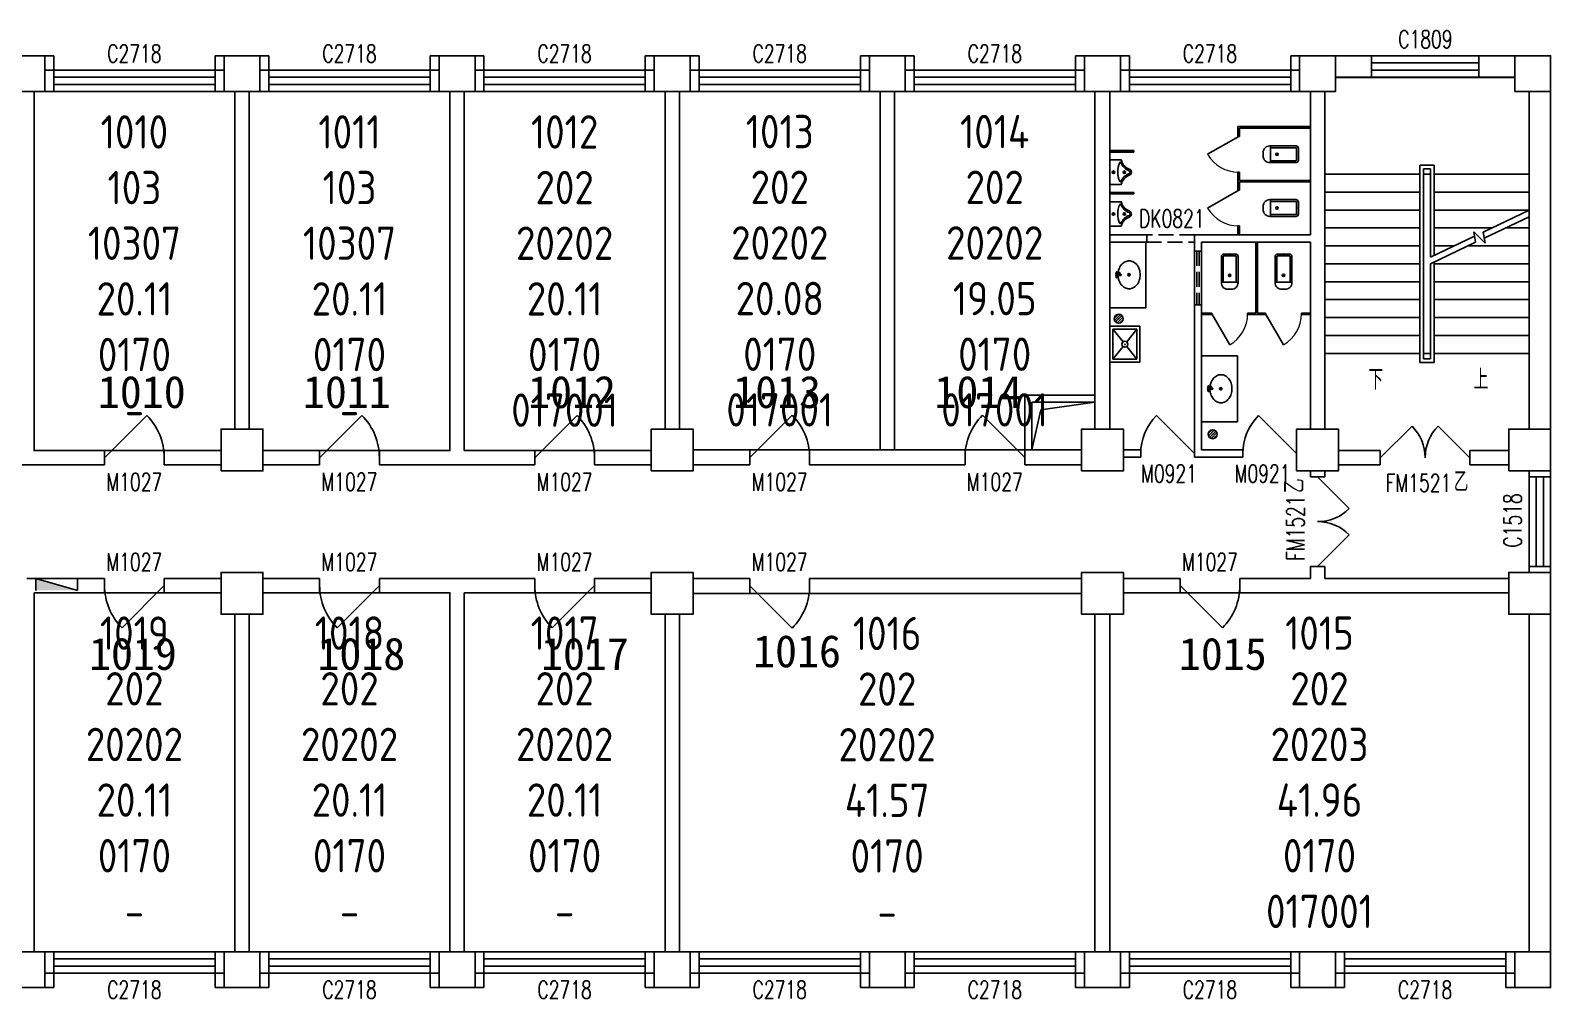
# Model space of a CAD drawing. Extents: x 246802 to 341426, y 58657 to 74864.
# Drawn here: x 315986 to 341426, y 58657 to 74864 of the extents above; entities that cross this region are included whole.
import ezdxf

# ---------------------------------------------------------------- set-up
doc = ezdxf.new("R2010")
doc.units = 0
doc.header["$LTSCALE"] = 1000
doc.header["$MEASUREMENT"] = 0
doc.linetypes.add('DASH', pattern=[0.35, 0.25, -0.1])
for name, color, linetype in [('body', 30, 'Continuous'), ('GROS', 6, 'Continuous'), ('name', 1, 'Continuous'), ('RM$', 5, 'Continuous'), ('RM$TXT', 5, 'Continuous')]:
    doc.layers.add(name, color=color, linetype=linetype)
doc.styles.add('_TCH_DIM', font='SIMPLEX', dxfattribs={"bigfont": 'GBCBIG'})
doc.styles.add('_TCH_WINDOW', font='SIMPLEX', dxfattribs={"bigfont": 'GBCBIG'})
doc.styles.get("Standard").update_dxf_attribs({"font": 'gbenor.shx', "bigfont": 'gbcbig.shx'})

# ---------------------------------------------------------------- blocks, each defined once
blk = doc.blocks.new('_FZHK')
blk.add_lwpolyline([(-0.5, -0.5), (0.5, -0.5), (0.5, 0.5), (-0.5, 0.5)], close=True)
blk = doc.blocks.new('$WINLIB2D$00000001')
at = {"color": 0}
for points in [[(-0.5, 0.5), (-0.5, -0.5)], [(-0.5, 0.5), (0.5, 0.5)], [(0.5, -0.5), (0.5, 0.5)], [(0.5, 0.1667), (-0.5, 0.1667)], [(0.5, -0.1667), (-0.5, -0.1667)], [(-0.5, -0.5), (0.5, -0.5)]]:
    blk.add_lwpolyline(points, dxfattribs=at)
blk = doc.blocks.new('$DorLib2D$00000116')
at = {"color": 0}
for p, q in [((-0.5, 0), (-0.146, 0.354)), ((0.5, 0), (0.146, 0.354))]:
    blk.add_line(p, q, dxfattribs=at)
for centre, start, end in [((-0.5, 0), 0, 45), ((0.5, 0), 135, 180)]:
    blk.add_arc(centre, 0.5, start, end, dxfattribs=at)
blk = doc.blocks.new('$lvtry$00000201')
at = {"color": 0}
for p, q in [((100, -30, 0), (-100, -30, 0)), ((110, -470, 0), (110, -40, 0)), ((140, -470, 0), (-140, -470, 0))]:
    blk.add_line(p, q, dxfattribs=at)
at = {"color": 0, "elevation": 0}
blk.add_lwpolyline([(140, -40, 0.414214), (100, 0), (-100, 0, 0.414214), (-140, -40), (-140, -480, 0.414214), (-30, -590), (30, -590, 0.414214), (140, -480)], format="xyb", close=True, dxfattribs=at)
blk.add_lwpolyline([(-110, -40), (-110, -470)], dxfattribs=at)
at = {"color": 0}
blk.add_circle((0, -359, 0), 20, dxfattribs=at)
for centre, start, end in [((-100, -40, 0), 90, 180), ((100, -40, 0), 0, 90)]:
    blk.add_arc(centre, 10, start, end, dxfattribs=at)
for p in [(0, 0, 0), (0, -359, 0)]:
    blk.add_point(p, dxfattribs=at)
blk = doc.blocks.new('$TCHSYS$APDOOR2D')
blk.add_line((0.5, 0), (0, 0.866))
at = {"lineweight": 13}
blk.add_arc((0.5, 0), 1, 120, 180, dxfattribs=at)
blk = doc.blocks.new('$lvtry$00000222')
at = {"color": 0, "elevation": 0}
blk.add_lwpolyline([(-205, -191), (-205, 0), (205, 0), (205, -191, 0.268068), (51, -323, -0.317765), (0, -360, -0.317765), (-51, -323, 0.268068)], format="xyb", close=True, dxfattribs=at)
at = {"color": 0}
for centre in [(0, -60, 0), (0, -242, 0)]:
    blk.add_circle(centre, 20, dxfattribs=at)
for centre, radius, start, end in [((-152, -175, 0), 10, 114.1084, 248.1394), ((5, -526, 0), 395, 66.6675, 114.1084), ((-243, -401, 0), 233, 19.2639, 68.1394), ((243, -401, 0), 233, 110.4941, 160.7361), ((158, -173, 0), 10, 290.4941, 66.6675), ((0, -316, 0), 24, 199.2639, 269.4998), ((0, -316, 0), 24, 270.5002, 340.7361)]:
    blk.add_arc(centre, radius, start, end, dxfattribs=at)
for p in [(0, -60, 0), (0, -242, 0)]:
    blk.add_point(p, dxfattribs=at)
blk = doc.blocks.new('$DorLib2D$00000114')
at = {"color": 0}
blk.add_line((0.5, 0), (-0.207, 0.707), dxfattribs=at)
blk.add_arc((0.5, 0), 1, 135, 180, dxfattribs=at)
blk = doc.blocks.new('$lvtry$00000191')
at = {"color": 0}
for p, q in [((-250, -50, 0), (-39, -219, 0)), ((39, -219, 0), (250, -50, 0)), ((-250, -450, 0), (-39, -281, 0)), ((39, -281, 0), (250, -450, 0))]:
    blk.add_line(p, q, dxfattribs=at)
at = {"color": 0, "elevation": 0}
for points in [[(300, -500), (300, 0), (-300, 0), (-300, -500)], [(250, -450), (250, -50), (-250, -50), (-250, -450)]]:
    blk.add_lwpolyline(points, close=True, dxfattribs=at)
at = {"color": 0}
blk.add_circle((0, -250, 0), 50, dxfattribs=at)
for p in [(0, -50, 0), (0, -250, 0)]:
    blk.add_point(p, dxfattribs=at)
blk = doc.blocks.new('$lvtry$00000171')
for p, q in [((-74, 11), (-11, 74)), ((-70, -27), (27, 70)), ((-53, -53), (53, 53)), ((-27, -70), (70, 27)), ((11, -74), (74, -11))]:
    blk.add_line(p, q)
blk.add_circle((0, 0), 75)
blk.add_point((0, 0))
blk = doc.blocks.new('$lvtry$00000194')
at = {"color": 0}
for p, q in [((-17, -27), (-17, -17)), ((17, -27), (17, -17))]:
    blk.add_line(p, q, dxfattribs=at)
blk.add_lwpolyline([(14, -39, -0.067374), (92, -53, -0.088152), (166, -93, -0.105269), (218, -155, -0.121685), (235, -224, -0.121685), (218, -292, -0.105269), (166, -355, -0.088152), (92, -394, -0.078966), (0, -409, -0.078966), (-92, -394, -0.088152), (-166, -355, -0.105269), (-218, -292, -0.121685), (-235, -224, -0.121685), (-218, -155, -0.105269), (-166, -93, -0.088152), (-92, -53, -0.059935), (-23, -40, -0.059935)], format="xyb", dxfattribs=at)
for centre, radius in [((0, -221), 20), ((0, -27), 16.7), ((0, -221), 15)]:
    blk.add_circle(centre, radius, dxfattribs=at)
for centre, radius, start, end in [((0, -17), 16.7, 0, 180), ((-40, -17), 10.1, 106.6096, 258.1648), ((-64, 250), 259, 274.7069, 282.3732), ((-75, -197), 173, 71.36, 79.1873), ((-29, -63), 6.77, 155.344, 308.3224), ((-171, 35), 166, 324.8411, 338.1337), ((-171, 35), 170, 324.8411, 331.3523), ((-29, -63), 3.37, 155.344, 308.3224), ((100, -178), 170, 132.3141, 138.8253), ((100, -178), 166, 125.5327, 138.8253), ((-12, -42), 10.6, 201.8924, 261.774), ((-381, -99), 372, 2.3982, 6.7627), ((0, -80), 9.9, 201.7837, 338.2163), ((64, 250), 259, 257.6268, 265.2931), ((381, -99), 372, 170.1008, 177.6018), ((75, -197), 173, 100.8127, 110.4191), ((40, -17), 10.1, 281.8352, 73.3904)]:
    blk.add_arc(centre, radius, start, end, dxfattribs=at)
for p in [(0, -27), (0, -221)]:
    blk.add_point(p, dxfattribs=at)

msp = doc.modelspace()

# ---------------------------------------------------------------- hatches: boundary and pattern name
at = {"layer": 'body'}
msp.add_hatch(color=30, dxfattribs=at).paths.add_polyline_path([(316776, 65491), (316076, 65491), (316076, 65691)])

# ---------------------------------------------------------------- linework, layer by layer
at = {"layer": 'body', "color": 30}
for p, q in [((316376, 74441), (316226, 74441)), ((316376, 74201), (316376, 74441)), ((319226, 74441), (319076, 74441)), ((319076, 74441), (319076, 74201)), ((319976, 74441), (319826, 74441)), ((319976, 74201), (319976, 74441)), ((322826, 74441), (322676, 74441)), ((322676, 74441), (322676, 74201)), ((323576, 74441), (323426, 74441)), ((323576, 74201), (323576, 74441)), ((326426, 74441), (326276, 74441)), ((326276, 74441), (326276, 74201)), ((327176, 74441), (327026, 74441)), ((327176, 74201), (327176, 74441)), ((330026, 74441), (329876, 74441)), ((329876, 74441), (329876, 74201)), ((330776, 74441), (330626, 74441)), ((330776, 74201), (330776, 74441)), ((333626, 74441), (333476, 74441)), ((333476, 74441), (333476, 74201)), ((334376, 74441), (334226, 74441)), ((334376, 74201), (334376, 74441)), ((337226, 74441), (337076, 74441)), ((337076, 74441), (337076, 74201)), ((338426, 74441), (337826, 74441)), ((338426, 74081), (338426, 74441)), ((340826, 74441), (340226, 74441)), ((340226, 74441), (340226, 74081)), ((316376, 74201), (316226, 74201)), ((316376, 73841), (316376, 74201)), ((319226, 74201), (319076, 74201)), ((319076, 74201), (319076, 73841)), ((319976, 74201), (319826, 74201)), ((319976, 73841), (319976, 74201)), ((322826, 74201), (322676, 74201)), ((322676, 74201), (322676, 73841)), ((323576, 74201), (323426, 74201)), ((323576, 73841), (323576, 74201)), ((326426, 74201), (326276, 74201)), ((326276, 74201), (326276, 73841)), ((327176, 74201), (327026, 74201)), ((327176, 73841), (327176, 74201)), ((330026, 74201), (329876, 74201)), ((329876, 74201), (329876, 73841)), ((330776, 74201), (330626, 74201)), ((330776, 73841), (330776, 74201)), ((333626, 74201), (333476, 74201)), ((333476, 74201), (333476, 73841)), ((334376, 74201), (334226, 74201)), ((334376, 73841), (334376, 74201)), ((337226, 74201), (337076, 74201)), ((337076, 74201), (337076, 73841)), ((337826, 74081), (338426, 74081)), ((340826, 74077), (337826, 74077)), ((340226, 74081), (340826, 74081)), ((316046, 67831), (316046, 73841)), ((316226, 73841), (316376, 73841)), ((319076, 73841), (319226, 73841)), ((319406, 68191), (319406, 73841)), ((319646, 68191), (319646, 73841)), ((319826, 73841), (319976, 73841)), ((322676, 73841), (322826, 73841)), ((323006, 67831), (323006, 73841)), ((323246, 67831), (323246, 73841)), ((323426, 73841), (323576, 73841)), ((326276, 73841), (326426, 73841)), ((326606, 68191), (326606, 73841)), ((326846, 68191), (326846, 73841)), ((327026, 73841), (327176, 73841)), ((329876, 73841), (330026, 73841)), ((330206, 67841), (330206, 73841)), ((330446, 67841), (330446, 73841)), ((330626, 73841), (330776, 73841)), ((333476, 73841), (333626, 73841)), ((333801, 73841), (333801, 71441)), ((334051, 73841), (334051, 71441)), ((334226, 73841), (334376, 73841)), ((337076, 73841), (337226, 73841)), ((337406, 73841), (337406, 71441)), ((337646, 73841), (337646, 71441)), ((337648, 73841), (337648, 72457)), ((341066, 68191), (341066, 73841)), ((341068, 72457), (341068, 73841)), ((341426, 68191), (341426, 73841)), ((337406, 73253), (336193, 73253)), ((336193, 73253), (336193, 73091)), ((336193, 73091), (336218, 73091)), ((337406, 73228), (336218, 73228)), ((336218, 73091), (336218, 73228)), ((337406, 73228), (337406, 73253)), ((334051, 72853), (334451, 72853)), ((334051, 72853), (334051, 72828)), ((334051, 72828), (334451, 72828)), ((334451, 72853), (334451, 72828)), ((339478, 72607), (339238, 72607)), ((339238, 72607), (339238, 69307)), ((339418, 72547), (339298, 72547)), ((339298, 72547), (339298, 69367)), ((339418, 71069), (339418, 72547)), ((339478, 71098), (339478, 72607)), ((336218, 72491), (336193, 72491)), ((336193, 72491), (336193, 72341)), ((336193, 72341), (336193, 72191)), ((336218, 72353), (336218, 72491)), ((337406, 72353), (336218, 72353)), ((337406, 72328), (336218, 72328)), ((336218, 72191), (336218, 72328)), ((337406, 72328), (337406, 72353)), ((337648, 72457), (337648, 69457)), ((339238, 72457), (337648, 72457)), ((337648, 72457), (339238, 72457)), ((339298, 72457), (339298, 69457)), ((339298, 72457), (339418, 72457)), ((339418, 71069), (339418, 72457)), ((339478, 72457), (341068, 72457)), ((339478, 72457), (341068, 72457)), ((341068, 71856), (341068, 72457)), ((334051, 72153), (334451, 72153)), ((334051, 72153), (334051, 72128)), ((334051, 72128), (334451, 72128)), ((334451, 72153), (334451, 72128)), ((336193, 72191), (336218, 72191)), ((339238, 72157), (337648, 72157)), ((339478, 72157), (341068, 72157)), ((339238, 71857), (337648, 71857)), ((339478, 71857), (341068, 71857)), ((340296, 71488), (341068, 71856)), ((340315, 71386), (341068, 71746)), ((341068, 69457), (341068, 71746)), ((336218, 71591), (336193, 71591)), ((336193, 71591), (336193, 71441)), ((336218, 71441), (336218, 71591)), ((339238, 71557), (337648, 71557)), ((339478, 71557), (340441, 71557)), ((340171, 71318), (340139, 71493)), ((340139, 71493), (340331, 71305)), ((340331, 71305), (340296, 71488)), ((340673, 71557), (341068, 71557)), ((333801, 71441), (333801, 68761)), ((334051, 71441), (334051, 68761)), ((334666, 71441), (334051, 71441)), ((334051, 71321), (334666, 71321)), ((334666, 71321), (334666, 71441)), ((335586, 71441), (335466, 71441)), ((335466, 71441), (335466, 71321)), ((335466, 71321), (335466, 70121)), ((335586, 71441), (336206, 71441)), ((335586, 71321), (335586, 70121)), ((335586, 71321), (336206, 71321)), ((336206, 71441), (337406, 71441)), ((336206, 71321), (337406, 71321)), ((336493, 71321), (336493, 70133)), ((336518, 71321), (336493, 71321)), ((336518, 71321), (336518, 70133)), ((337406, 71321), (337406, 68191)), ((337646, 71441), (337646, 68191)), ((339238, 71257), (337648, 71257)), ((339418, 71069), (340152, 71419)), ((339418, 70958), (340171, 71318)), ((339478, 71257), (339812, 71257)), ((340045, 71257), (341068, 71257)), ((339478, 69307), (339478, 70987)), ((339238, 70957), (337648, 70957)), ((339418, 69457), (339418, 70958)), ((339418, 69367), (339418, 70958)), ((339478, 70957), (341068, 70957)), ((339238, 70657), (337648, 70657)), ((339478, 70657), (341068, 70657)), ((339238, 70357), (337648, 70357)), ((339478, 70357), (341068, 70357)), ((335466, 70121), (335466, 67841)), ((335756, 70133), (335586, 70133)), ((335586, 70121), (335586, 67841)), ((335586, 70108), (335756, 70108)), ((335756, 70108), (335756, 70133)), ((336493, 70133), (336356, 70133)), ((336356, 70133), (336356, 70108)), ((336356, 70108), (336506, 70108)), ((336506, 70108), (336656, 70108)), ((336656, 70133), (336518, 70133)), ((336656, 70108), (336656, 70133)), ((337406, 70133), (337256, 70133)), ((337256, 70133), (337256, 70108)), ((337256, 70108), (337406, 70108)), ((337406, 70108), (337406, 70133)), ((339238, 70057), (337648, 70057)), ((339478, 70057), (341068, 70057)), ((339238, 69757), (337648, 69757)), ((339478, 69757), (341068, 69757)), ((339238, 69457), (337648, 69457)), ((339418, 69457), (339298, 69457)), ((339478, 69457), (341068, 69457)), ((339238, 69307), (339478, 69307)), ((339298, 69367), (339418, 69367)), ((332626, 67841), (332626, 68761)), ((332626, 68761), (333801, 68761)), ((333801, 68761), (333801, 68191)), ((334051, 68761), (334051, 68191)), ((332746, 67841), (332746, 68641)), ((332746, 68641), (333801, 68641)), ((317226, 67831), (316046, 67831)), ((317226, 67591), (317226, 67831)), ((319176, 67831), (318226, 67831)), ((318226, 67831), (318226, 67591)), ((320826, 67831), (319876, 67831)), ((320826, 67591), (320826, 67831)), ((323006, 67831), (321826, 67831)), ((321826, 67831), (321826, 67591)), ((324426, 67831), (323246, 67831)), ((324426, 67591), (324426, 67831)), ((326376, 67831), (325426, 67831)), ((325426, 67831), (325426, 67591)), ((328026, 67841), (327076, 67841)), ((328026, 67591), (328026, 67841)), ((330326, 67841), (329026, 67841)), ((329026, 67841), (329026, 67591)), ((331626, 67841), (330326, 67841)), ((331626, 67591), (331626, 67841)), ((332626, 67841), (332746, 67841)), ((333576, 67841), (332626, 67841)), ((332626, 67841), (332626, 67591)), ((334566, 67841), (334276, 67841)), ((334276, 67721), (334566, 67721)), ((334566, 67721), (334566, 67841)), ((335466, 67841), (335466, 67721)), ((335466, 67721), (335586, 67721)), ((336276, 67841), (335586, 67841)), ((335586, 67721), (336276, 67721)), ((336276, 67721), (336276, 67841)), ((338576, 67831), (337876, 67831)), ((338576, 67591), (338576, 67831)), ((340726, 67831), (340076, 67831)), ((340076, 67831), (340076, 67591)), ((315806, 67591), (316046, 67591)), ((316046, 67591), (316046, 67591)), ((316046, 67591), (317226, 67591)), ((318226, 67591), (319176, 67591)), ((319876, 67591), (320826, 67591)), ((321826, 67591), (323126, 67591)), ((323126, 67591), (324426, 67591)), ((325426, 67591), (326376, 67591)), ((327076, 67591), (328026, 67591)), ((329026, 67591), (330326, 67591)), ((330206, 67591), (330206, 67591)), ((330206, 67591), (330446, 67591)), ((330326, 67591), (331626, 67591)), ((330446, 67591), (330446, 67591)), ((332626, 67591), (333576, 67591)), ((337406, 67491), (337406, 67391)), ((337646, 67391), (337646, 67491)), ((337876, 67591), (338576, 67591)), ((340076, 67591), (340726, 67591)), ((341066, 67491), (341066, 67391)), ((341426, 67391), (341426, 67491)), ((337406, 67391), (337646, 67391)), ((341066, 67391), (341426, 67391)), ((337646, 65891), (337406, 65891)), ((337406, 65891), (337406, 65691)), ((337646, 65691), (337646, 65891)), ((341426, 65891), (341066, 65891)), ((341066, 65891), (341066, 65791)), ((341426, 65791), (341426, 65891)), ((317226, 65691), (315926, 65691)), ((316076, 65491), (316076, 65691)), ((316776, 65491), (316076, 65691)), ((316776, 65491), (316776, 65691)), ((317226, 65451), (317226, 65691)), ((319176, 65691), (318226, 65691)), ((318226, 65691), (318226, 65451)), ((320826, 65691), (319876, 65691)), ((320826, 65451), (320826, 65691)), ((323126, 65691), (321826, 65691)), ((321826, 65691), (321826, 65451)), ((324426, 65691), (323126, 65691)), ((324426, 65451), (324426, 65691)), ((326376, 65691), (325426, 65691)), ((325426, 65691), (325426, 65451)), ((328026, 65691), (327076, 65691)), ((328026, 65441), (328026, 65691)), ((333576, 65691), (329026, 65691)), ((329026, 65691), (329026, 65441)), ((335226, 65691), (334276, 65691)), ((335226, 65451), (335226, 65691)), ((337406, 65691), (336226, 65691)), ((336226, 65691), (336226, 65451)), ((340726, 65691), (337646, 65691)), ((316046, 65451), (317226, 65451)), ((316046, 65451), (316046, 59441)), ((318226, 65451), (319176, 65451)), ((319876, 65451), (320826, 65451)), ((321826, 65451), (323006, 65451)), ((323006, 65451), (323006, 59441)), ((323246, 65451), (324426, 65451)), ((323246, 65451), (323246, 59441)), ((325426, 65451), (326376, 65451)), ((327076, 65441), (328026, 65441)), ((329026, 65441), (333576, 65441)), ((334276, 65451), (335226, 65451)), ((336226, 65451), (337526, 65451)), ((340726, 65451), (337526, 65451)), ((319406, 65091), (319406, 59441)), ((319646, 65091), (319646, 59441)), ((326606, 65091), (326606, 59441)), ((326846, 65091), (326846, 59441)), ((333801, 65091), (333801, 59441)), ((334051, 65091), (334051, 59441)), ((341066, 59441), (341066, 65091)), ((341426, 59441), (341426, 65091)), ((316376, 59441), (316226, 59441)), ((316376, 59081), (316376, 59441)), ((319226, 59441), (319076, 59441)), ((319076, 59441), (319076, 59081)), ((319976, 59441), (319826, 59441)), ((319976, 59081), (319976, 59441)), ((322826, 59441), (322676, 59441)), ((322676, 59441), (322676, 59081)), ((323576, 59441), (323426, 59441)), ((323576, 59081), (323576, 59441)), ((326426, 59441), (326276, 59441)), ((326276, 59441), (326276, 59081)), ((327176, 59441), (327026, 59441)), ((327176, 59081), (327176, 59441)), ((330026, 59441), (329876, 59441)), ((329876, 59441), (329876, 59081)), ((330776, 59441), (330626, 59441)), ((330776, 59081), (330776, 59441)), ((333626, 59441), (333476, 59441)), ((333476, 59441), (333476, 59081)), ((334376, 59441), (334226, 59441)), ((334376, 59081), (334376, 59441)), ((337226, 59441), (337076, 59441)), ((337076, 59441), (337076, 59081)), ((337976, 59441), (337826, 59441)), ((337976, 59081), (337976, 59441)), ((340826, 59441), (340676, 59441)), ((340676, 59441), (340676, 59081)), ((316226, 59081), (316376, 59081)), ((316376, 58841), (316376, 59081)), ((319076, 59081), (319226, 59081)), ((319076, 59081), (319076, 58841)), ((319826, 59081), (319976, 59081)), ((319976, 58841), (319976, 59081)), ((322676, 59081), (322826, 59081)), ((322676, 59081), (322676, 58841)), ((323426, 59081), (323576, 59081)), ((323576, 58841), (323576, 59081)), ((326276, 59081), (326426, 59081)), ((326276, 59081), (326276, 58841)), ((327026, 59081), (327176, 59081)), ((327176, 58841), (327176, 59081)), ((329876, 59081), (330026, 59081)), ((329876, 59081), (329876, 58841)), ((330626, 59081), (330776, 59081)), ((330776, 58841), (330776, 59081)), ((333476, 59081), (333626, 59081)), ((333476, 59081), (333476, 58841)), ((334226, 59081), (334376, 59081)), ((334376, 58841), (334376, 59081)), ((337076, 59081), (337076, 58841)), ((337976, 58841), (337976, 59081)), ((340676, 59081), (340826, 59081)), ((340676, 59081), (340676, 58841)), ((316226, 58841), (316376, 58841)), ((319076, 58841), (319226, 58841)), ((319826, 58841), (319976, 58841)), ((322676, 58841), (322826, 58841)), ((323426, 58841), (323576, 58841)), ((326276, 58841), (326426, 58841)), ((327026, 58841), (327176, 58841)), ((329876, 58841), (330026, 58841)), ((330626, 58841), (330776, 58841)), ((333476, 58841), (333626, 58841)), ((334226, 58841), (334376, 58841)), ((337076, 58841), (337226, 58841)), ((337826, 58841), (337976, 58841)), ((340676, 58841), (340826, 58841))]:
    msp.add_line(p, q, dxfattribs=at)
at = {"layer": 'body', "color": 30, "linetype": 'DASH'}
for p, q in [((335466, 71441), (334666, 71441)), ((334666, 71321), (335466, 71321)), ((335586, 71171, 900), (335466, 71171, 900)), ((335506, 71171, 900), (335506, 70271, 900)), ((335546, 71171, 900), (335546, 70271, 900)), ((335586, 70271, 900), (335466, 70271, 900))]:
    msp.add_line(p, q, dxfattribs=at)
at = {"layer": 'body', "color": 30}
for points in [[(338473, 69307, 0, 0, 0), (338473, 73267, 0, 0, 0), (340243, 73267, 0, 0, 0), (340243, 71857, 80, 0, 0), (340243, 71557, 0, 0, 0)], [(340243, 69307, 0, 0, 0), (340243, 70957, 80, 0, 0), (340243, 71257, 0, 0, 0)]]:
    msp.add_lwpolyline(points, format="xyseb", dxfattribs=at)
for points in [[(334051, 70221), (334051, 71321), (334651, 71321), (334651, 70221)], [(335586, 68314), (335586, 69414), (336186, 69414), (336186, 68314)]]:
    msp.add_lwpolyline(points, close=True, dxfattribs=at)
msp.add_lwpolyline([(333801, 68641), (332894, 68512), (332746, 67841)], dxfattribs=at)
at = {"layer": 'GROS'}
msp.add_lwpolyline([(315626, 58841), (316226, 58841), (316226, 59081), (319226, 59081), (319226, 58841), (319826, 58841), (319826, 59081), (322826, 59081), (322826, 58841), (323426, 58841), (323426, 59081), (326426, 59081), (326426, 58841), (327026, 58841), (327026, 59081), (330026, 59081), (330026, 58841), (330626, 58841), (330626, 59081), (333626, 59081), (333626, 58841), (334226, 58841), (334226, 59081), (337226, 59081), (337226, 58841), (337826, 58841), (337826, 59081), (340826, 59081), (340826, 58841), (341426, 58841), (341426, 74441), (337226, 74441), (337226, 74201), (334226, 74201), (334226, 74441), (333626, 74441), (333626, 74201), (330626, 74201), (330626, 74441), (330026, 74441), (330026, 74201), (327026, 74201), (327026, 74441), (326426, 74441), (326426, 74201), (323426, 74201), (323426, 74441), (322826, 74441), (322826, 74201), (319826, 74201), (319826, 74441), (319226, 74441), (319226, 74201), (316226, 74201), (316226, 74441), (315626, 74441)], dxfattribs=at)
at = {"layer": 'RM$', "color": 4, "ltscale": 20}
for points in [[(316046, 73841), (316046, 67831), (319176, 67831), (319176, 68191), (319406, 68191), (319406, 73841)], [(319646, 73841), (319646, 68191), (319876, 68191), (319876, 67831), (323006, 67831), (323006, 73841)], [(323246, 73841), (323246, 67831), (326376, 67831), (326376, 68191), (326606, 68191), (326606, 73841)], [(326846, 73841), (326846, 68191), (327076, 68191), (327076, 67841), (330206, 67841), (330206, 73841)], [(330446, 73841), (330446, 67841), (332626, 67841), (332626, 68761), (333801, 68761), (333801, 73841)], [(316046, 65451), (316046, 59441), (319406, 59441), (319406, 65091), (319176, 65091), (319176, 65451)], [(319876, 65451), (319876, 65091), (319646, 65091), (319646, 59441), (323006, 59441), (323006, 65451)], [(323246, 65451), (323246, 59441), (326606, 59441), (326606, 65091), (326376, 65091), (326376, 65451)], [(327076, 65441), (327076, 65091), (326846, 65091), (326846, 59441), (333801, 59441), (333801, 65091), (333576, 65091), (333576, 65441)], [(334276, 65451), (334276, 65091), (334051, 65091), (334051, 59441), (341066, 59441), (341066, 65091), (340726, 65091), (340726, 65451)]]:
    msp.add_lwpolyline(points, close=True, dxfattribs=at)

# ---------------------------------------------------------------- block references
at = {"layer": 'body', "color": 30}
ref = msp.add_blockref('$WINLIB2D$00000001', (339326, 74261), dxfattribs=dict(at, xscale=1800, yscale=360, zscale=360, rotation=180))
ref.add_attrib('A', 'C1809', (338876, 74567), dxfattribs={"color": 30, "height": 297.5, "style": '_TCH_WINDOW', "width": 0.705882})
ref = msp.add_blockref('$WINLIB2D$00000001', (317726, 74021), dxfattribs=dict(at, xscale=2700, yscale=-360, zscale=360))
ref.add_attrib('A', 'C2718', (317271, 74327), dxfattribs={"color": 30, "height": 297.5, "style": '_TCH_WINDOW', "width": 0.705882})
ref = msp.add_blockref('$WINLIB2D$00000001', (321326, 74021), dxfattribs=dict(at, xscale=2700, yscale=-360, zscale=360))
ref.add_attrib('A', 'C2718', (320871, 74327), dxfattribs={"color": 30, "height": 297.5, "style": '_TCH_WINDOW', "width": 0.705882})
ref = msp.add_blockref('$WINLIB2D$00000001', (324926, 74021), dxfattribs=dict(at, xscale=2700, yscale=-360, zscale=360))
ref.add_attrib('A', 'C2718', (324471, 74327), dxfattribs={"color": 30, "height": 297.5, "style": '_TCH_WINDOW', "width": 0.705882})
ref = msp.add_blockref('$WINLIB2D$00000001', (328526, 74021), dxfattribs=dict(at, xscale=2700, yscale=-360, zscale=360))
ref.add_attrib('A', 'C2718', (328071, 74327), dxfattribs={"color": 30, "height": 297.5, "style": '_TCH_WINDOW', "width": 0.705882})
ref = msp.add_blockref('$WINLIB2D$00000001', (332126, 74021), dxfattribs=dict(at, xscale=2700, yscale=-360, zscale=360))
ref.add_attrib('A', 'C2718', (331671, 74327), dxfattribs={"color": 30, "height": 297.5, "style": '_TCH_WINDOW', "width": 0.705882})
ref = msp.add_blockref('$WINLIB2D$00000001', (335726, 74021), dxfattribs=dict(at, xscale=2700, yscale=-360, zscale=360))
ref.add_attrib('A', 'C2718', (335271, 74327), dxfattribs={"color": 30, "height": 297.5, "style": '_TCH_WINDOW', "width": 0.705882})
for name, p, xscale, yscale, zscale in [('_FZHK', (315926, 74141), 600, 600, 600), ('_FZHK', (319526, 74141), 600, 600, 600), ('_FZHK', (323126, 74141), 600, 600, 600), ('_FZHK', (326726, 74141), 600, 600, 600), ('_FZHK', (330326, 74141), 600, 600, 600), ('_FZHK', (333926, 74141), 600, 600, 600), ('_FZHK', (337526, 74141), 600, 600, 600), ('_FZHK', (341126, 74141), 600, 600, 600), ('_FZHK', (319526, 67841), 700, 700, 700), ('_FZHK', (326726, 67841), 700, 700, 700), ('_FZHK', (333926, 67841), 700, 700, 700), ('_FZHK', (337526, 67841), 700, 700, 700), ('$DorLib2D$00000116', (339326, 67711), 1500, 1500, 240), ('_FZHK', (341076, 67841), 700, 700, 700), ('_FZHK', (319526, 65441), 700, 700, 700), ('_FZHK', (326726, 65441), 700, 700, 700), ('_FZHK', (333926, 65441), 700, 700, 700), ('_FZHK', (341076, 65441), 700, 700, 700), ('_FZHK', (315926, 59141), 600, 600, 600), ('_FZHK', (319526, 59141), 600, 600, 600), ('_FZHK', (323126, 59141), 600, 600, 600), ('_FZHK', (326726, 59141), 600, 600, 600), ('_FZHK', (330326, 59141), 600, 600, 600), ('_FZHK', (333926, 59141), 600, 600, 600), ('_FZHK', (337526, 59141), 600, 600, 600), ('_FZHK', (341126, 59141), 600, 600, 600)]:
    msp.add_blockref(name, p, dxfattribs=dict(at, xscale=xscale, yscale=yscale, zscale=zscale))
for name, p, xscale, yscale, zscale, rotation in [('$TCHSYS$APDOOR2D', (336206, 72791), 600, 600, 25, 90), ('$TCHSYS$APDOOR2D', (336206, 71891), 600, 600, 25, 90), ('$TCHSYS$APDOOR2D', (336056, 70121), 600, 600, 25, 180), ('$TCHSYS$APDOOR2D', (336956, 70121), 600, 600, 25, 180), ('$DorLib2D$00000116', (337526, 66641), 1500, -1500, 240, 90)]:
    msp.add_blockref(name, p, dxfattribs=dict(at, xscale=xscale, yscale=yscale, zscale=zscale, rotation=rotation))
for name, p, rotation in [('$lvtry$00000201', (337206, 72791), 270), ('$lvtry$00000222', (334051, 72491), 90), ('$lvtry$00000222', (334051, 71791), 90), ('$lvtry$00000201', (337206, 71891), 270), ('$lvtry$00000191', (334051, 69611), 90)]:
    msp.add_blockref(name, p, dxfattribs=dict(at, rotation=rotation))
at = {"layer": 'body', "color": 30, "yscale": -1, "rotation": 270}
for p in [(334149, 70773), (335685, 68866)]:
    msp.add_blockref('$lvtry$00000194', p, dxfattribs=at)
at = {"layer": 'body', "color": 30}
for name, p in [('$lvtry$00000201', (336056, 71121)), ('$lvtry$00000201', (336956, 71121)), ('$lvtry$00000171', (334199, 70037)), ('$lvtry$00000171', (335771, 68105))]:
    msp.add_blockref(name, p, dxfattribs=at)
ref = msp.add_blockref('$DorLib2D$00000114', (317726, 67711), dxfattribs=dict(at, xscale=-1000, yscale=1000, zscale=240))
ref.add_attrib('A', 'M1027', (317256, 67157), dxfattribs={"color": 30, "height": 297.5, "style": '_TCH_WINDOW', "width": 0.705882})
ref = msp.add_blockref('$DorLib2D$00000114', (321326, 67711), dxfattribs=dict(at, xscale=-1000, yscale=1000, zscale=240))
ref.add_attrib('A', 'M1027', (320856, 67158), dxfattribs={"color": 30, "height": 297.5, "style": '_TCH_WINDOW', "width": 0.705882})
ref = msp.add_blockref('$DorLib2D$00000114', (324926, 67711), dxfattribs=dict(at, xscale=-1000, yscale=1000, zscale=240))
ref.add_attrib('A', 'M1027', (324456, 67157), dxfattribs={"color": 30, "height": 297.5, "style": '_TCH_WINDOW', "width": 0.705882})
ref = msp.add_blockref('$DorLib2D$00000114', (328526, 67716), dxfattribs=dict(at, xscale=-1000, yscale=1000, zscale=250))
ref.add_attrib('A', 'M1027', (328056, 67157), dxfattribs={"color": 30, "height": 297.5, "style": '_TCH_WINDOW', "width": 0.705882})
ref = msp.add_blockref('$DorLib2D$00000114', (332126, 67716), dxfattribs=dict(at, xscale=1000, yscale=1000, zscale=250))
ref.add_attrib('A', 'M1027', (331656, 67157), dxfattribs={"color": 30, "height": 297.5, "style": '_TCH_WINDOW', "width": 0.705882})
ref = msp.add_blockref('$DorLib2D$00000114', (335016, 67781), dxfattribs=dict(at, xscale=900, yscale=900, zscale=120))
ref.add_attrib('A', 'M0921', (334571, 67297), dxfattribs={"color": 30, "height": 297.5, "style": '_TCH_WINDOW', "width": 0.705882})
ref = msp.add_blockref('$DorLib2D$00000114', (336726, 67781), dxfattribs=dict(at, xscale=900, yscale=900, zscale=120))
ref.add_attrib('A', 'M0921', (336137, 67297), dxfattribs={"color": 30, "height": 297.5, "style": '_TCH_WINDOW', "width": 0.705882})
ref = msp.add_blockref('$WINLIB2D$00000001', (341246, 66641), dxfattribs=dict(at, xscale=1500, yscale=-360, zscale=360, rotation=90))
ref.add_attrib('A', 'C1518', (340939, 66206), dxfattribs={"color": 30, "height": 297.5, "rotation": 90, "style": '_TCH_WINDOW', "width": 0.705882})
ref = msp.add_blockref('$DorLib2D$00000114', (317726, 65571), dxfattribs=dict(at, xscale=-1000, yscale=1000, zscale=240, rotation=180))
ref.add_attrib('A', 'M1027', (317256, 65817), dxfattribs={"color": 30, "height": 297.5, "style": '_TCH_WINDOW', "width": 0.705882})
ref = msp.add_blockref('$DorLib2D$00000114', (321326, 65571), dxfattribs=dict(at, xscale=-1000, yscale=1000, zscale=240, rotation=180))
ref.add_attrib('A', 'M1027', (320856, 65817), dxfattribs={"color": 30, "height": 297.5, "style": '_TCH_WINDOW', "width": 0.705882})
ref = msp.add_blockref('$DorLib2D$00000114', (324926, 65571), dxfattribs=dict(at, xscale=-1000, yscale=1000, zscale=240, rotation=180))
ref.add_attrib('A', 'M1027', (324456, 65817), dxfattribs={"color": 30, "height": 297.5, "style": '_TCH_WINDOW', "width": 0.705882})
ref = msp.add_blockref('$DorLib2D$00000114', (328526, 65566), dxfattribs=dict(at, xscale=-1000, yscale=-1000, zscale=250))
ref.add_attrib('A', 'M1027', (328056, 65817), dxfattribs={"color": 30, "height": 297.5, "style": '_TCH_WINDOW', "width": 0.705882})
ref = msp.add_blockref('$DorLib2D$00000114', (335726, 65571), dxfattribs=dict(at, xscale=1000, yscale=1000, zscale=240, rotation=180))
ref.add_attrib('A', 'M1027', (335256, 65817), dxfattribs={"color": 30, "height": 297.5, "style": '_TCH_WINDOW', "width": 0.705882})
ref = msp.add_blockref('$WINLIB2D$00000001', (317726, 59261), dxfattribs=dict(at, xscale=2700, yscale=-360, zscale=360, rotation=180))
ref.add_attrib('A', 'C2718', (317271, 58657), dxfattribs={"color": 30, "height": 297.5, "style": '_TCH_WINDOW', "width": 0.705882})
ref = msp.add_blockref('$WINLIB2D$00000001', (321326, 59261), dxfattribs=dict(at, xscale=2700, yscale=-360, zscale=360, rotation=180))
ref.add_attrib('A', 'C2718', (320871, 58657), dxfattribs={"color": 30, "height": 297.5, "style": '_TCH_WINDOW', "width": 0.705882})
ref = msp.add_blockref('$WINLIB2D$00000001', (324926, 59261), dxfattribs=dict(at, xscale=2700, yscale=-360, zscale=360, rotation=180))
ref.add_attrib('A', 'C2718', (324471, 58657), dxfattribs={"color": 30, "height": 297.5, "style": '_TCH_WINDOW', "width": 0.705882})
ref = msp.add_blockref('$WINLIB2D$00000001', (328526, 59261), dxfattribs=dict(at, xscale=2700, yscale=-360, zscale=360, rotation=180))
ref.add_attrib('A', 'C2718', (328071, 58657), dxfattribs={"color": 30, "height": 297.5, "style": '_TCH_WINDOW', "width": 0.705882})
ref = msp.add_blockref('$WINLIB2D$00000001', (332126, 59261), dxfattribs=dict(at, xscale=2700, yscale=-360, zscale=360, rotation=180))
ref.add_attrib('A', 'C2718', (331671, 58657), dxfattribs={"color": 30, "height": 297.5, "style": '_TCH_WINDOW', "width": 0.705882})
ref = msp.add_blockref('$WINLIB2D$00000001', (335726, 59261), dxfattribs=dict(at, xscale=2700, yscale=-360, zscale=360, rotation=180))
ref.add_attrib('A', 'C2718', (335271, 58657), dxfattribs={"color": 30, "height": 297.5, "style": '_TCH_WINDOW', "width": 0.705882})
ref = msp.add_blockref('$WINLIB2D$00000001', (339326, 59261), dxfattribs=dict(at, xscale=2700, yscale=-360, zscale=360, rotation=180))
ref.add_attrib('A', 'C2718', (338871, 58657), dxfattribs={"color": 30, "height": 297.5, "style": '_TCH_WINDOW', "width": 0.705882})

# ---------------------------------------------------------------- texts
at = {"layer": 'body', "color": 30, "style": '_TCH_WINDOW', "width": 0.705882}
for s, p in [('DK0821', (334538, 71567)), ('FM1521', (338666, 67141))]:
    msp.add_text(s, height=297.5, dxfattribs=at).set_placement(p)
at = {"layer": 'body', "color": 7, "style": '_TCH_DIM'}
for s, p in [('上', (340139, 68852)), ('下', (338378, 68852))]:
    msp.add_text(s, height=338, dxfattribs=at).set_placement(p)
at = {"layer": 'body', "color": 30, "style": '_TCH_WINDOW'}
msp.add_text('乙', height=338, dxfattribs=at).set_placement((339806, 67141))
msp.add_text('乙', height=338, rotation=90, dxfattribs=at).set_placement((337306, 67121))
at = {"layer": 'body', "color": 30, "style": '_TCH_WINDOW', "width": 0.705882}
msp.add_text('FM1521', height=297.5, rotation=90, dxfattribs=at).set_placement((337306, 65981))
at = {"layer": 'name', "color": 1, "char_height": 540, "attachment_point": 1}
for s, insert in [('{\\fFangSong|b0|i0|c134|p49;1010}', (317115, 69083)), ('{\\fFangSong|b0|i0|c134|p49;1011}', (320547, 69083)), ('{\\fFangSong|b0|i0|c134|p49;1012}', (324315, 69083)), ('{\\fFangSong|b0|i0|c134|p49;1013}', (327747, 69083)), ('{\\fFangSong|b0|i0|c134|p49;1014}', (331114, 69083)), ('{\\fFangSong|b0|i0|c134|p49;1019}', (316967, 64700)), ('{\\fFangSong|b0|i0|c134|p49;1018}', (320789, 64700)), ('{\\fFangSong|b0|i0|c134|p49;1017}', (324531, 64700)), ('{\\fFangSong|b0|i0|c134|p49;1016}', (328080, 64744)), ('{\\fFangSong|b0|i0|c134|p49;1015}', (335206, 64700))]:
    msp.add_mtext_dynamic_manual_height_columns(s, width=5258.71, gutter_width=1750, heights=[0], dxfattribs=dict(at, insert=insert))
at = {"layer": 'RM$TXT', "char_height": 558.8, "attachment_point": 8}
for s, insert in [('1010^M^J103^M^J10307^M^J20.11^M^J0170^M^J-^M^J', (317726, 68228)), ('1011^M^J103^M^J10307^M^J20.11^M^J0170^M^J-^M^J', (321326, 68228)), ('1012^M^J202^M^J20202^M^J20.11^M^J0170^M^J017001^M^J', (324926, 68228)), ('1013^M^J202^M^J20202^M^J20.08^M^J0170^M^J017001^M^J', (328526, 68233)), ('1014^M^J202^M^J20202^M^J19.05^M^J0170^M^J017001^M^J', (332123, 68233)), ('1019^M^J202^M^J20202^M^J20.11^M^J0170^M^J-^M^J', (317726, 59838)), ('1018^M^J202^M^J20202^M^J20.11^M^J0170^M^J-^M^J', (321326, 59838)), ('1017^M^J202^M^J20202^M^J20.11^M^J0170^M^J-^M^J', (324926, 59838)), ('1016^M^J202^M^J20202^M^J41.57^M^J0170^M^J-^M^J', (330323, 59833)), ('1015^M^J202^M^J20203^M^J41.96^M^J0170^M^J017001^M^J', (337558, 59838))]:
    msp.add_mtext(s, dxfattribs=dict(at, insert=insert))

doc.saveas('drawing.dxf')
